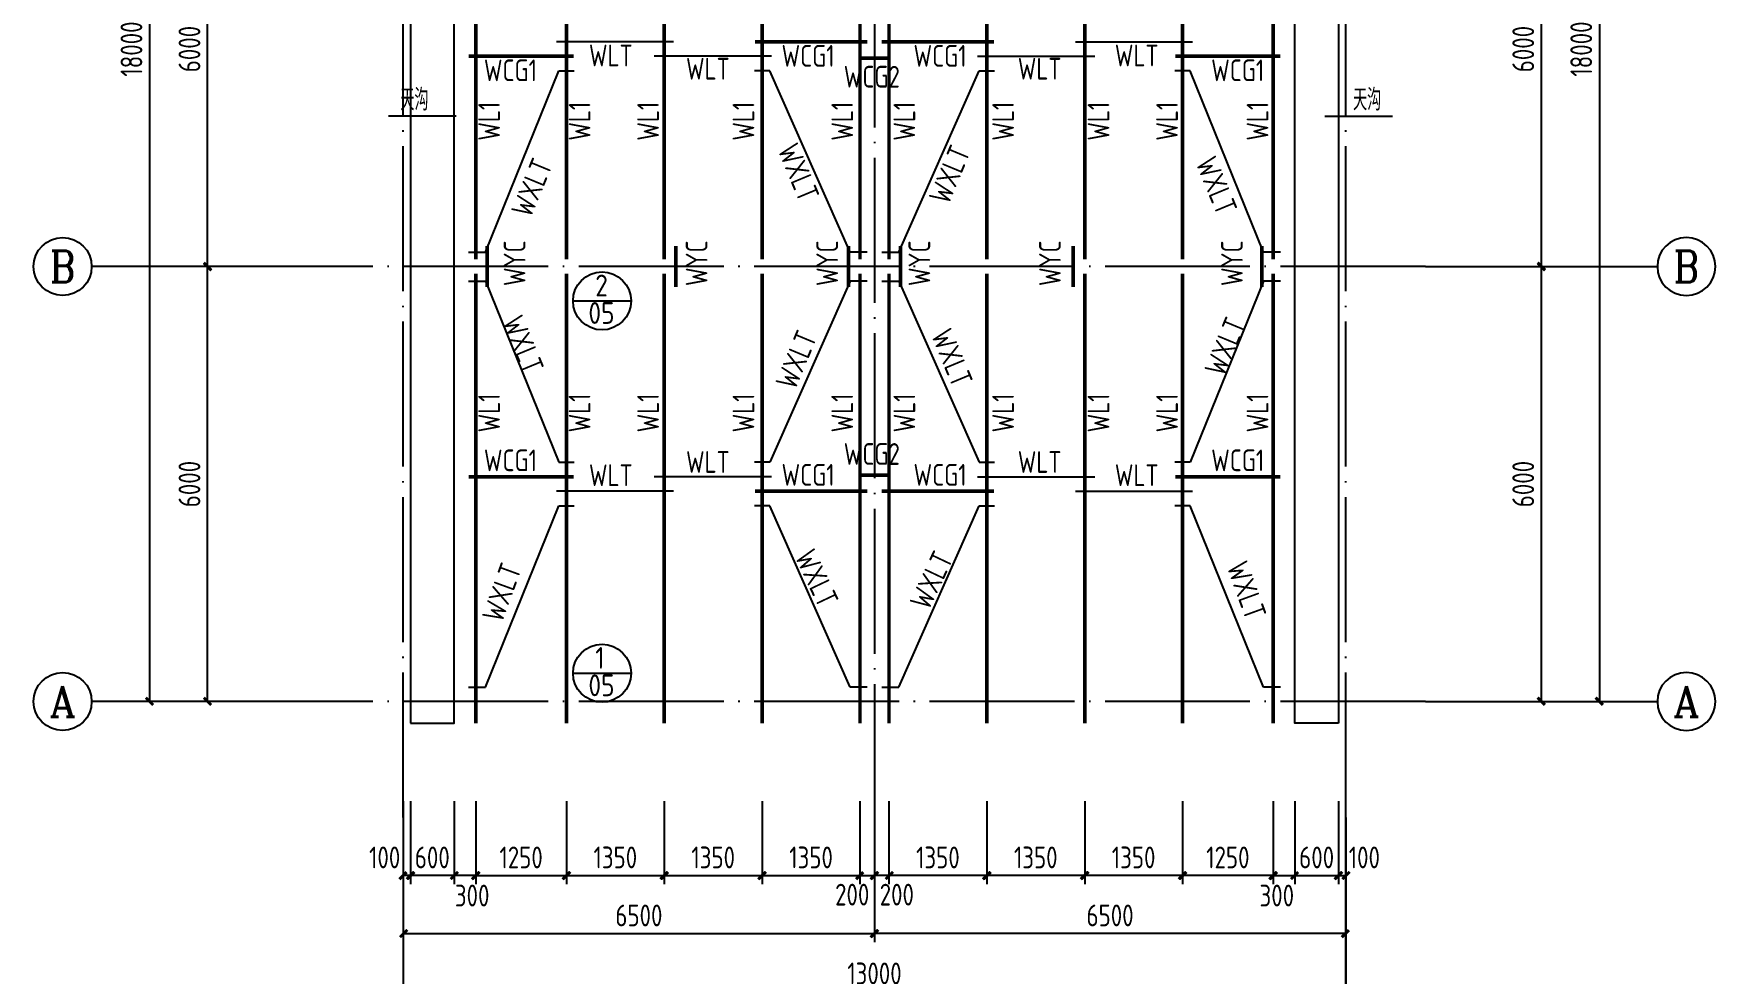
# Model space of a CAD drawing. Header units: millimetres. Extents: x 865974 to 875117, y 41124 to 44891.
# Drawn here: x 868183.7 to 868415.7, y 41414.8 to 41544.5 of the extents above; entities that cross this region are included whole.
import ezdxf
from ezdxf.enums import TextEntityAlignment as Align

# ---------------------------------------------------------------- set-up
doc = ezdxf.new("R2010")
doc.units = ezdxf.units.MM
doc.header["$LTSCALE"] = 1000
doc.header["$MEASUREMENT"] = 0
doc.linetypes.add('DOTE', pattern=[2.42, 2, -0.2, 0.02, -0.2])
for name, color, linetype in [('1307', 7, 'Continuous'), ('AXIS', 3, 'Continuous'), ('AXIS_TEXT', 7, 'Continuous'), ('DOTE', 1, 'DOTE'), ('标注', 7, 'Continuous'), ('檩条', 34, 'Continuous'), ('索引符号标注', 253, 'Continuous')]:
    doc.layers.add(name, color=color, linetype=linetype)
doc.styles.add('_TCH_AXIS', font='COMPLEX', dxfattribs={"bigfont": 'GBCBIG'})
doc.styles.add('COMPLEX', font='COMPLEX')
doc.styles.add('GBHZ', font='gbenor.shx', dxfattribs={"width": 0.9, "bigfont": 'gbcbig.shx'})
doc.dimstyles.new('Y100', dxfattribs={"dimscale": 0, "dimtxt": 3, "dimasz": 0.01, "dimexe": 1.2, "dimexo": 2, "dimgap": 1, "dimtad": 1, "dimdec": 0, "dimlfac": 100, "dimzin": 0, "dimdsep": 46, "dimtxsty": 'GBHZ', "dimblk": 'DX', "dimcen": 0.09, "dimdle": 1, "dimclrd": 7, "dimclre": 7, "dimclrt": 7, "dimadec": 0, "dimazin": 0, "dimtfac": 1, "dimtdec": 0, "dimtix": 1, "dimtmove": 2, "dimatfit": 3, "dimldrblk": 'DX', "dimfxl": 0, "dimtolj": 1, "dimtzin": 0, "dimarcsym": 0})

# ---------------------------------------------------------------- blocks, each defined once
blk = doc.blocks.new('_AXISO')
blk.add_circle((0, 0), 0.5)
at = {"layer": 'AXIS_TEXT', "style": 'COMPLEX', "width": 1.041667}
blk.add_attdef('A', text='', height=0.56, dxfattribs=at).set_placement((-0.25, -0.28), (0.25, -0.28), align=Align.FIT)
blk = doc.blocks.new('DX')
at = {"color": 0, "linetype": 'ByBlock', "const_width": 40}
blk.add_lwpolyline([(-54, -51), (46, 49)], dxfattribs=at)
blk = doc.blocks.new('*D61')
at = {"layer": 'Defpoints', "color": 0, "transparency": 16777216}
for p in [(868207.67, 41512.38), (868223.67, 41512.38), (868223.67, 41452.38)]:
    blk.add_point(p, dxfattribs=at)
at = {"layer": '标注', "color": 7, "lineweight": -2, "transparency": 16777216}
for p, q in [((868221.67, 41512.38), (868206.47, 41512.38)), ((868207.67, 41452.39), (868207.67, 41512.37)), ((868221.67, 41452.38), (868206.47, 41452.38))]:
    blk.add_line(p, q, dxfattribs=at)
at = {"layer": '标注', "color": 7, "lineweight": -2, "transparency": 16777216, "xscale": 0.01, "yscale": 0.01, "zscale": 0.01}
for p, rotation in [((868207.67, 41512.38), 90), ((868207.67, 41452.38), 270)]:
    blk.add_blockref('DX', p, dxfattribs=dict(at, rotation=rotation))
at = {"layer": '标注', "color": 7, "transparency": 16777216, "insert": (868205.17, 41482.38), "char_height": 3, "attachment_point": 5, "rotation": 90, "style": 'GBHZ'}
blk.add_mtext('\\A1;6000', dxfattribs=at)
blk = doc.blocks.new('*D62')
at = {"layer": 'Defpoints', "color": 0, "transparency": 16777216}
for p in [(868207.67, 41572.38), (868223.67, 41572.38), (868223.67, 41512.38)]:
    blk.add_point(p, dxfattribs=at)
at = {"layer": '标注', "color": 7, "lineweight": -2, "transparency": 16777216}
for p, q in [((868221.67, 41572.38), (868206.47, 41572.38)), ((868207.67, 41512.39), (868207.67, 41572.37)), ((868221.67, 41512.38), (868206.47, 41512.38))]:
    blk.add_line(p, q, dxfattribs=at)
at = {"layer": '标注', "color": 7, "lineweight": -2, "transparency": 16777216, "xscale": 0.01, "yscale": 0.01, "zscale": 0.01}
for p, rotation in [((868207.67, 41572.38), 90), ((868207.67, 41512.38), 270)]:
    blk.add_blockref('DX', p, dxfattribs=dict(at, rotation=rotation))
at = {"layer": '标注', "color": 7, "transparency": 16777216, "insert": (868205.17, 41542.38), "char_height": 3, "attachment_point": 5, "rotation": 90, "style": 'GBHZ'}
blk.add_mtext('\\A1;6000', dxfattribs=at)
blk = doc.blocks.new('*D64')
at = {"layer": 'Defpoints', "color": 0, "transparency": 16777216}
for p in [(868223.67, 41632.38), (868199.67, 41452.38), (868223.67, 41452.38)]:
    blk.add_point(p, dxfattribs=at)
at = {"layer": '标注', "color": 7, "lineweight": -2, "transparency": 16777216}
for p, q in [((868221.67, 41632.38), (868198.47, 41632.38)), ((868199.67, 41632.37), (868199.67, 41452.39)), ((868221.67, 41452.38), (868198.47, 41452.38))]:
    blk.add_line(p, q, dxfattribs=at)
at = {"layer": '标注', "color": 7, "lineweight": -2, "transparency": 16777216, "xscale": 0.01, "yscale": 0.01, "zscale": 0.01}
for p, rotation in [((868199.67, 41632.38), 90), ((868199.67, 41452.38), 270)]:
    blk.add_blockref('DX', p, dxfattribs=dict(at, rotation=rotation))
at = {"layer": '标注', "color": 7, "transparency": 16777216, "insert": (868197.17, 41542.38), "char_height": 3, "attachment_point": 5, "rotation": 90, "style": 'GBHZ'}
blk.add_mtext('\\A1;18000', dxfattribs=at)
blk = doc.blocks.new('*D65')
at = {"layer": 'Defpoints', "color": 0, "transparency": 16777216}
for p in [(868234.67, 41436.38), (868364.67, 41436.38), (868364.67, 41412.38)]:
    blk.add_point(p, dxfattribs=at)
at = {"layer": '标注', "color": 7, "lineweight": -2, "transparency": 16777216}
for p, q in [((868234.67, 41434.38), (868234.67, 41411.18)), ((868364.67, 41434.38), (868364.67, 41411.18)), ((868234.68, 41412.38), (868364.66, 41412.38))]:
    blk.add_line(p, q, dxfattribs=at)
at = {"layer": '标注', "color": 7, "lineweight": -2, "transparency": 16777216, "xscale": 0.01, "yscale": 0.01, "zscale": 0.01, "rotation": 180}
blk.add_blockref('DX', (868234.67, 41412.38), dxfattribs=at)
at = {"layer": '标注', "color": 7, "lineweight": -2, "transparency": 16777216, "xscale": 0.01, "yscale": 0.01, "zscale": 0.01}
blk.add_blockref('DX', (868364.67, 41412.38), dxfattribs=at)
at = {"layer": '标注', "color": 7, "transparency": 16777216, "insert": (868299.67, 41414.88), "char_height": 3, "attachment_point": 5, "style": 'GBHZ'}
blk.add_mtext('\\A1;13000', dxfattribs=at)
blk = doc.blocks.new('*D56')
at = {"layer": 'Defpoints', "color": 0, "transparency": 16777216}
for p in [(868375.67, 41512.38), (868391.67, 41512.38), (868375.67, 41452.38)]:
    blk.add_point(p, dxfattribs=at)
at = {"layer": '标注', "color": 7, "lineweight": -2, "transparency": 16777216}
for p, q in [((868377.67, 41512.38), (868392.87, 41512.38)), ((868391.67, 41452.39), (868391.67, 41512.37)), ((868377.67, 41452.38), (868392.87, 41452.38))]:
    blk.add_line(p, q, dxfattribs=at)
at = {"layer": '标注', "color": 7, "lineweight": -2, "transparency": 16777216, "xscale": 0.01, "yscale": 0.01, "zscale": 0.01}
for p, rotation in [((868391.67, 41512.38), 90), ((868391.67, 41452.38), 270)]:
    blk.add_blockref('DX', p, dxfattribs=dict(at, rotation=rotation))
at = {"layer": '标注', "color": 7, "transparency": 16777216, "insert": (868389.17, 41482.38), "char_height": 3, "attachment_point": 5, "rotation": 90, "style": 'GBHZ'}
blk.add_mtext('\\A1;6000', dxfattribs=at)
blk = doc.blocks.new('*D57')
at = {"layer": 'Defpoints', "color": 0, "transparency": 16777216}
for p in [(868375.67, 41572.38), (868391.67, 41572.38), (868375.67, 41512.38)]:
    blk.add_point(p, dxfattribs=at)
at = {"layer": '标注', "color": 7, "lineweight": -2, "transparency": 16777216}
for p, q in [((868377.67, 41572.38), (868392.87, 41572.38)), ((868391.67, 41512.39), (868391.67, 41572.37)), ((868377.67, 41512.38), (868392.87, 41512.38))]:
    blk.add_line(p, q, dxfattribs=at)
at = {"layer": '标注', "color": 7, "lineweight": -2, "transparency": 16777216, "xscale": 0.01, "yscale": 0.01, "zscale": 0.01}
for p, rotation in [((868391.67, 41572.38), 90), ((868391.67, 41512.38), 270)]:
    blk.add_blockref('DX', p, dxfattribs=dict(at, rotation=rotation))
at = {"layer": '标注', "color": 7, "transparency": 16777216, "insert": (868389.17, 41542.38), "char_height": 3, "attachment_point": 5, "rotation": 90, "style": 'GBHZ'}
blk.add_mtext('\\A1;6000', dxfattribs=at)
blk = doc.blocks.new('*D59')
at = {"layer": 'Defpoints', "color": 0, "transparency": 16777216}
for p in [(868375.67, 41632.38), (868375.67, 41452.38), (868399.67, 41452.38)]:
    blk.add_point(p, dxfattribs=at)
at = {"layer": '标注', "color": 7, "lineweight": -2, "transparency": 16777216}
for p, q in [((868377.67, 41632.38), (868400.87, 41632.38)), ((868399.67, 41632.37), (868399.67, 41452.39)), ((868377.67, 41452.38), (868400.87, 41452.38))]:
    blk.add_line(p, q, dxfattribs=at)
at = {"layer": '标注', "color": 7, "lineweight": -2, "transparency": 16777216, "xscale": 0.01, "yscale": 0.01, "zscale": 0.01}
for p, rotation in [((868399.67, 41632.38), 90), ((868399.67, 41452.38), 270)]:
    blk.add_blockref('DX', p, dxfattribs=dict(at, rotation=rotation))
at = {"layer": '标注', "color": 7, "transparency": 16777216, "insert": (868397.17, 41542.38), "char_height": 3, "attachment_point": 5, "rotation": 90, "style": 'GBHZ'}
blk.add_mtext('\\A1;18000', dxfattribs=at)
blk = doc.blocks.new('*D210')
at = {"layer": 'Defpoints', "color": 0, "transparency": 16777216}
for p in [(868234.67, 41436.38), (868299.67, 41436.38), (868299.67, 41420.38)]:
    blk.add_point(p, dxfattribs=at)
at = {"layer": '标注', "color": 7, "lineweight": -2, "transparency": 16777216}
for p, q in [((868234.67, 41434.38), (868234.67, 41419.18)), ((868299.67, 41434.38), (868299.67, 41419.18)), ((868234.68, 41420.38), (868299.66, 41420.38))]:
    blk.add_line(p, q, dxfattribs=at)
at = {"layer": '标注', "color": 7, "lineweight": -2, "transparency": 16777216, "xscale": 0.01, "yscale": 0.01, "zscale": 0.01, "rotation": 180}
blk.add_blockref('DX', (868234.67, 41420.38), dxfattribs=at)
at = {"layer": '标注', "color": 7, "lineweight": -2, "transparency": 16777216, "xscale": 0.01, "yscale": 0.01, "zscale": 0.01}
blk.add_blockref('DX', (868299.67, 41420.38), dxfattribs=at)
at = {"layer": '标注', "color": 7, "transparency": 16777216, "insert": (868267.17, 41422.88), "char_height": 3, "attachment_point": 5, "style": 'GBHZ'}
blk.add_mtext('\\A1;6500', dxfattribs=at)
blk = doc.blocks.new('*D211')
at = {"layer": 'Defpoints', "color": 0, "transparency": 16777216}
for p in [(868299.67, 41436.38), (868364.67, 41436.38), (868299.67, 41420.38)]:
    blk.add_point(p, dxfattribs=at)
at = {"layer": '标注', "color": 7, "lineweight": -2, "transparency": 16777216}
for p, q in [((868299.67, 41434.38), (868299.67, 41419.18)), ((868364.67, 41434.38), (868364.67, 41419.18)), ((868364.66, 41420.38), (868299.68, 41420.38))]:
    blk.add_line(p, q, dxfattribs=at)
at = {"layer": '标注', "color": 7, "lineweight": -2, "transparency": 16777216, "xscale": 0.01, "yscale": 0.01, "zscale": 0.01, "rotation": 180}
blk.add_blockref('DX', (868299.67, 41420.38), dxfattribs=at)
at = {"layer": '标注', "color": 7, "lineweight": -2, "transparency": 16777216, "xscale": 0.01, "yscale": 0.01, "zscale": 0.01}
blk.add_blockref('DX', (868364.67, 41420.38), dxfattribs=at)
at = {"layer": '标注', "color": 7, "transparency": 16777216, "insert": (868332.17, 41422.88), "char_height": 3, "attachment_point": 5, "style": 'GBHZ'}
blk.add_mtext('\\A1;6500', dxfattribs=at)
blk = doc.blocks.new('*D212')
at = {"layer": 'Defpoints', "color": 0, "transparency": 16777216}
for p in [(868244.67, 41440.64), (868257.17, 41440.64), (868257.17, 41428.38)]:
    blk.add_point(p, dxfattribs=at)
at = {"layer": '标注', "color": 7, "lineweight": -2, "transparency": 16777216}
for p, q in [((868244.67, 41438.64), (868244.67, 41427.18)), ((868257.17, 41438.64), (868257.17, 41427.18)), ((868244.68, 41428.38), (868257.16, 41428.38))]:
    blk.add_line(p, q, dxfattribs=at)
at = {"layer": '标注', "color": 7, "lineweight": -2, "transparency": 16777216, "xscale": 0.01, "yscale": 0.01, "zscale": 0.01, "rotation": 180}
blk.add_blockref('DX', (868244.67, 41428.38), dxfattribs=at)
at = {"layer": '标注', "color": 7, "lineweight": -2, "transparency": 16777216, "xscale": 0.01, "yscale": 0.01, "zscale": 0.01}
blk.add_blockref('DX', (868257.17, 41428.38), dxfattribs=at)
at = {"layer": '标注', "color": 7, "transparency": 16777216, "insert": (868250.92, 41430.88), "char_height": 3, "attachment_point": 5, "style": 'GBHZ'}
blk.add_mtext('\\A1;1250', dxfattribs=at)
blk = doc.blocks.new('*D213')
at = {"layer": 'Defpoints', "color": 0, "transparency": 16777216}
for p in [(868257.17, 41440.64), (868270.67, 41440.64), (868270.67, 41428.38)]:
    blk.add_point(p, dxfattribs=at)
at = {"layer": '标注', "color": 7, "lineweight": -2, "transparency": 16777216}
for p, q in [((868257.17, 41438.64), (868257.17, 41427.18)), ((868270.67, 41438.64), (868270.67, 41427.18)), ((868257.18, 41428.38), (868270.66, 41428.38))]:
    blk.add_line(p, q, dxfattribs=at)
at = {"layer": '标注', "color": 7, "lineweight": -2, "transparency": 16777216, "xscale": 0.01, "yscale": 0.01, "zscale": 0.01, "rotation": 180}
blk.add_blockref('DX', (868257.17, 41428.38), dxfattribs=at)
at = {"layer": '标注', "color": 7, "lineweight": -2, "transparency": 16777216, "xscale": 0.01, "yscale": 0.01, "zscale": 0.01}
blk.add_blockref('DX', (868270.67, 41428.38), dxfattribs=at)
at = {"layer": '标注', "color": 7, "transparency": 16777216, "insert": (868263.92, 41430.88), "char_height": 3, "attachment_point": 5, "style": 'GBHZ'}
blk.add_mtext('\\A1;1350', dxfattribs=at)
blk = doc.blocks.new('*D214')
at = {"layer": 'Defpoints', "color": 0, "transparency": 16777216}
for p in [(868270.67, 41440.64), (868284.17, 41440.64), (868284.17, 41428.38)]:
    blk.add_point(p, dxfattribs=at)
at = {"layer": '标注', "color": 7, "lineweight": -2, "transparency": 16777216}
for p, q in [((868270.67, 41438.64), (868270.67, 41427.18)), ((868284.17, 41438.64), (868284.17, 41427.18)), ((868270.68, 41428.38), (868284.16, 41428.38))]:
    blk.add_line(p, q, dxfattribs=at)
at = {"layer": '标注', "color": 7, "lineweight": -2, "transparency": 16777216, "xscale": 0.01, "yscale": 0.01, "zscale": 0.01, "rotation": 180}
blk.add_blockref('DX', (868270.67, 41428.38), dxfattribs=at)
at = {"layer": '标注', "color": 7, "lineweight": -2, "transparency": 16777216, "xscale": 0.01, "yscale": 0.01, "zscale": 0.01}
blk.add_blockref('DX', (868284.17, 41428.38), dxfattribs=at)
at = {"layer": '标注', "color": 7, "transparency": 16777216, "insert": (868277.42, 41430.88), "char_height": 3, "attachment_point": 5, "style": 'GBHZ'}
blk.add_mtext('\\A1;1350', dxfattribs=at)
blk = doc.blocks.new('*D215')
at = {"layer": 'Defpoints', "color": 0, "transparency": 16777216}
for p in [(868284.17, 41440.64), (868297.67, 41440.64), (868297.67, 41428.38)]:
    blk.add_point(p, dxfattribs=at)
at = {"layer": '标注', "color": 7, "lineweight": -2, "transparency": 16777216}
for p, q in [((868284.17, 41438.64), (868284.17, 41427.18)), ((868297.67, 41438.64), (868297.67, 41427.18)), ((868284.18, 41428.38), (868297.66, 41428.38))]:
    blk.add_line(p, q, dxfattribs=at)
at = {"layer": '标注', "color": 7, "lineweight": -2, "transparency": 16777216, "xscale": 0.01, "yscale": 0.01, "zscale": 0.01, "rotation": 180}
blk.add_blockref('DX', (868284.17, 41428.38), dxfattribs=at)
at = {"layer": '标注', "color": 7, "lineweight": -2, "transparency": 16777216, "xscale": 0.01, "yscale": 0.01, "zscale": 0.01}
blk.add_blockref('DX', (868297.67, 41428.38), dxfattribs=at)
at = {"layer": '标注', "color": 7, "transparency": 16777216, "insert": (868290.92, 41430.88), "char_height": 3, "attachment_point": 5, "style": 'GBHZ'}
blk.add_mtext('\\A1;1350', dxfattribs=at)
blk = doc.blocks.new('*D216')
at = {"layer": 'Defpoints', "color": 0, "transparency": 16777216}
for p in [(868297.67, 41440.64), (868299.67, 41440.64), (868299.67, 41428.38)]:
    blk.add_point(p, dxfattribs=at)
at = {"layer": '标注', "color": 7, "lineweight": -2, "transparency": 16777216}
for p, q in [((868297.67, 41438.64), (868297.67, 41427.18)), ((868299.67, 41438.64), (868299.67, 41427.18)), ((868297.66, 41428.38), (868297.65, 41428.38)), ((868297.67, 41428.38), (868299.67, 41428.38)), ((868299.68, 41428.38), (868299.69, 41428.38))]:
    blk.add_line(p, q, dxfattribs=at)
at = {"layer": '标注', "color": 7, "lineweight": -2, "transparency": 16777216, "xscale": 0.01, "yscale": 0.01, "zscale": 0.01}
blk.add_blockref('DX', (868297.67, 41428.38), dxfattribs=at)
at = {"layer": '标注', "color": 7, "lineweight": -2, "transparency": 16777216, "xscale": 0.01, "yscale": 0.01, "zscale": 0.01, "rotation": 180}
blk.add_blockref('DX', (868299.67, 41428.38), dxfattribs=at)
at = {"layer": '标注', "color": 7, "transparency": 16777216, "insert": (868296.6, 41425.75), "char_height": 3, "attachment_point": 5, "style": 'GBHZ'}
blk.add_mtext('\\A1;200', dxfattribs=at)
blk = doc.blocks.new('*D217')
at = {"layer": 'Defpoints', "color": 0, "transparency": 16777216}
for p in [(868241.67, 41440.64), (868244.67, 41440.64), (868241.67, 41428.38)]:
    blk.add_point(p, dxfattribs=at)
at = {"layer": '标注', "color": 7, "lineweight": -2, "transparency": 16777216}
for p, q in [((868241.67, 41438.64), (868241.67, 41427.18)), ((868244.67, 41438.64), (868244.67, 41427.18)), ((868244.66, 41428.38), (868241.68, 41428.38))]:
    blk.add_line(p, q, dxfattribs=at)
at = {"layer": '标注', "color": 7, "lineweight": -2, "transparency": 16777216, "xscale": 0.01, "yscale": 0.01, "zscale": 0.01, "rotation": 180}
blk.add_blockref('DX', (868241.67, 41428.38), dxfattribs=at)
at = {"layer": '标注', "color": 7, "lineweight": -2, "transparency": 16777216, "xscale": 0.01, "yscale": 0.01, "zscale": 0.01}
blk.add_blockref('DX', (868244.67, 41428.38), dxfattribs=at)
at = {"layer": '标注', "color": 7, "transparency": 16777216, "insert": (868244.17, 41425.62), "char_height": 3, "attachment_point": 5, "style": 'GBHZ'}
blk.add_mtext('\\A1;300', dxfattribs=at)
blk = doc.blocks.new('*D218')
at = {"layer": 'Defpoints', "color": 0, "transparency": 16777216}
for p in [(868235.67, 41440.64), (868241.67, 41440.64), (868235.67, 41428.38)]:
    blk.add_point(p, dxfattribs=at)
at = {"layer": '标注', "color": 7, "lineweight": -2, "transparency": 16777216}
for p, q in [((868235.67, 41438.64), (868235.67, 41427.18)), ((868241.67, 41438.64), (868241.67, 41427.18)), ((868235.66, 41428.38), (868235.65, 41428.38)), ((868241.67, 41428.38), (868235.67, 41428.38)), ((868241.68, 41428.38), (868241.69, 41428.38))]:
    blk.add_line(p, q, dxfattribs=at)
at = {"layer": '标注', "color": 7, "lineweight": -2, "transparency": 16777216, "xscale": 0.01, "yscale": 0.01, "zscale": 0.01}
blk.add_blockref('DX', (868235.67, 41428.38), dxfattribs=at)
at = {"layer": '标注', "color": 7, "lineweight": -2, "transparency": 16777216, "xscale": 0.01, "yscale": 0.01, "zscale": 0.01, "rotation": 180}
blk.add_blockref('DX', (868241.67, 41428.38), dxfattribs=at)
at = {"layer": '标注', "color": 7, "transparency": 16777216, "insert": (868238.67, 41430.88), "char_height": 3, "attachment_point": 5, "style": 'GBHZ'}
blk.add_mtext('\\A1;600', dxfattribs=at)
blk = doc.blocks.new('*D378')
at = {"layer": 'Defpoints', "color": 0, "transparency": 16777216}
for p in [(868234.67, 41440.64), (868235.67, 41440.64), (868234.67, 41428.38)]:
    blk.add_point(p, dxfattribs=at)
at = {"layer": '标注', "color": 7, "lineweight": -2, "transparency": 16777216}
for p, q in [((868234.67, 41438.64), (868234.67, 41427.18)), ((868235.67, 41438.64), (868235.67, 41427.18)), ((868234.66, 41428.38), (868234.65, 41428.38)), ((868235.67, 41428.38), (868234.67, 41428.38)), ((868235.68, 41428.38), (868235.69, 41428.38))]:
    blk.add_line(p, q, dxfattribs=at)
at = {"layer": '标注', "color": 7, "lineweight": -2, "transparency": 16777216, "xscale": 0.01, "yscale": 0.01, "zscale": 0.01}
blk.add_blockref('DX', (868234.67, 41428.38), dxfattribs=at)
at = {"layer": '标注', "color": 7, "lineweight": -2, "transparency": 16777216, "xscale": 0.01, "yscale": 0.01, "zscale": 0.01, "rotation": 180}
blk.add_blockref('DX', (868235.67, 41428.38), dxfattribs=at)
at = {"layer": '标注', "color": 7, "transparency": 16777216, "insert": (868232.1, 41430.88), "char_height": 3, "attachment_point": 5, "style": 'GBHZ'}
blk.add_mtext('\\A1;100', dxfattribs=at)
blk = doc.blocks.new('*D383')
at = {"layer": 'Defpoints', "color": 0, "transparency": 16777216}
for p in [(868342.17, 41440.64), (868354.67, 41440.64), (868342.17, 41428.38)]:
    blk.add_point(p, dxfattribs=at)
at = {"layer": '标注', "color": 7, "lineweight": -2, "transparency": 16777216}
for p, q in [((868342.17, 41438.64), (868342.17, 41427.18)), ((868354.67, 41438.64), (868354.67, 41427.18)), ((868354.66, 41428.38), (868342.18, 41428.38))]:
    blk.add_line(p, q, dxfattribs=at)
at = {"layer": '标注', "color": 7, "lineweight": -2, "transparency": 16777216, "xscale": 0.01, "yscale": 0.01, "zscale": 0.01, "rotation": 180}
blk.add_blockref('DX', (868342.17, 41428.38), dxfattribs=at)
at = {"layer": '标注', "color": 7, "lineweight": -2, "transparency": 16777216, "xscale": 0.01, "yscale": 0.01, "zscale": 0.01}
blk.add_blockref('DX', (868354.67, 41428.38), dxfattribs=at)
at = {"layer": '标注', "color": 7, "transparency": 16777216, "insert": (868348.42, 41430.88), "char_height": 3, "attachment_point": 5, "style": 'GBHZ'}
blk.add_mtext('\\A1;1250', dxfattribs=at)
blk = doc.blocks.new('*D384')
at = {"layer": 'Defpoints', "color": 0, "transparency": 16777216}
for p in [(868328.67, 41440.64), (868342.17, 41440.64), (868328.67, 41428.38)]:
    blk.add_point(p, dxfattribs=at)
at = {"layer": '标注', "color": 7, "lineweight": -2, "transparency": 16777216}
for p, q in [((868328.67, 41438.64), (868328.67, 41427.18)), ((868342.17, 41438.64), (868342.17, 41427.18)), ((868342.16, 41428.38), (868328.68, 41428.38))]:
    blk.add_line(p, q, dxfattribs=at)
at = {"layer": '标注', "color": 7, "lineweight": -2, "transparency": 16777216, "xscale": 0.01, "yscale": 0.01, "zscale": 0.01, "rotation": 180}
blk.add_blockref('DX', (868328.67, 41428.38), dxfattribs=at)
at = {"layer": '标注', "color": 7, "lineweight": -2, "transparency": 16777216, "xscale": 0.01, "yscale": 0.01, "zscale": 0.01}
blk.add_blockref('DX', (868342.17, 41428.38), dxfattribs=at)
at = {"layer": '标注', "color": 7, "transparency": 16777216, "insert": (868335.42, 41430.88), "char_height": 3, "attachment_point": 5, "style": 'GBHZ'}
blk.add_mtext('\\A1;1350', dxfattribs=at)
blk = doc.blocks.new('*D385')
at = {"layer": 'Defpoints', "color": 0, "transparency": 16777216}
for p in [(868315.17, 41440.64), (868328.67, 41440.64), (868315.17, 41428.38)]:
    blk.add_point(p, dxfattribs=at)
at = {"layer": '标注', "color": 7, "lineweight": -2, "transparency": 16777216}
for p, q in [((868315.17, 41438.64), (868315.17, 41427.18)), ((868328.67, 41438.64), (868328.67, 41427.18)), ((868328.66, 41428.38), (868315.18, 41428.38))]:
    blk.add_line(p, q, dxfattribs=at)
at = {"layer": '标注', "color": 7, "lineweight": -2, "transparency": 16777216, "xscale": 0.01, "yscale": 0.01, "zscale": 0.01, "rotation": 180}
blk.add_blockref('DX', (868315.17, 41428.38), dxfattribs=at)
at = {"layer": '标注', "color": 7, "lineweight": -2, "transparency": 16777216, "xscale": 0.01, "yscale": 0.01, "zscale": 0.01}
blk.add_blockref('DX', (868328.67, 41428.38), dxfattribs=at)
at = {"layer": '标注', "color": 7, "transparency": 16777216, "insert": (868321.92, 41430.88), "char_height": 3, "attachment_point": 5, "style": 'GBHZ'}
blk.add_mtext('\\A1;1350', dxfattribs=at)
blk = doc.blocks.new('*D386')
at = {"layer": 'Defpoints', "color": 0, "transparency": 16777216}
for p in [(868301.67, 41440.64), (868315.17, 41440.64), (868301.67, 41428.38)]:
    blk.add_point(p, dxfattribs=at)
at = {"layer": '标注', "color": 7, "lineweight": -2, "transparency": 16777216}
for p, q in [((868301.67, 41438.64), (868301.67, 41427.18)), ((868315.17, 41438.64), (868315.17, 41427.18)), ((868315.16, 41428.38), (868301.68, 41428.38))]:
    blk.add_line(p, q, dxfattribs=at)
at = {"layer": '标注', "color": 7, "lineweight": -2, "transparency": 16777216, "xscale": 0.01, "yscale": 0.01, "zscale": 0.01, "rotation": 180}
blk.add_blockref('DX', (868301.67, 41428.38), dxfattribs=at)
at = {"layer": '标注', "color": 7, "lineweight": -2, "transparency": 16777216, "xscale": 0.01, "yscale": 0.01, "zscale": 0.01}
blk.add_blockref('DX', (868315.17, 41428.38), dxfattribs=at)
at = {"layer": '标注', "color": 7, "transparency": 16777216, "insert": (868308.42, 41430.88), "char_height": 3, "attachment_point": 5, "style": 'GBHZ'}
blk.add_mtext('\\A1;1350', dxfattribs=at)
blk = doc.blocks.new('*D380')
at = {"layer": 'Defpoints', "color": 0, "transparency": 16777216}
for p in [(868299.67, 41440.64), (868301.67, 41440.64), (868299.67, 41428.38)]:
    blk.add_point(p, dxfattribs=at)
at = {"layer": '标注', "color": 7, "lineweight": -2, "transparency": 16777216}
for p, q in [((868299.67, 41438.64), (868299.67, 41427.18)), ((868301.67, 41438.64), (868301.67, 41427.18)), ((868299.66, 41428.38), (868299.65, 41428.38)), ((868301.67, 41428.38), (868299.67, 41428.38)), ((868301.68, 41428.38), (868301.69, 41428.38))]:
    blk.add_line(p, q, dxfattribs=at)
at = {"layer": '标注', "color": 7, "lineweight": -2, "transparency": 16777216, "xscale": 0.01, "yscale": 0.01, "zscale": 0.01}
blk.add_blockref('DX', (868299.67, 41428.38), dxfattribs=at)
at = {"layer": '标注', "color": 7, "lineweight": -2, "transparency": 16777216, "xscale": 0.01, "yscale": 0.01, "zscale": 0.01, "rotation": 180}
blk.add_blockref('DX', (868301.67, 41428.38), dxfattribs=at)
at = {"layer": '标注', "color": 7, "transparency": 16777216, "insert": (868302.75, 41425.75), "char_height": 3, "attachment_point": 5, "style": 'GBHZ'}
blk.add_mtext('\\A1;200', dxfattribs=at)
blk = doc.blocks.new('*D381')
at = {"layer": 'Defpoints', "color": 0, "transparency": 16777216}
for p in [(868354.67, 41440.64), (868357.67, 41440.64), (868357.67, 41428.38)]:
    blk.add_point(p, dxfattribs=at)
at = {"layer": '标注', "color": 7, "lineweight": -2, "transparency": 16777216}
for p, q in [((868354.67, 41438.64), (868354.67, 41427.18)), ((868357.67, 41438.64), (868357.67, 41427.18)), ((868354.68, 41428.38), (868357.66, 41428.38))]:
    blk.add_line(p, q, dxfattribs=at)
at = {"layer": '标注', "color": 7, "lineweight": -2, "transparency": 16777216, "xscale": 0.01, "yscale": 0.01, "zscale": 0.01, "rotation": 180}
blk.add_blockref('DX', (868354.67, 41428.38), dxfattribs=at)
at = {"layer": '标注', "color": 7, "lineweight": -2, "transparency": 16777216, "xscale": 0.01, "yscale": 0.01, "zscale": 0.01}
blk.add_blockref('DX', (868357.67, 41428.38), dxfattribs=at)
at = {"layer": '标注', "color": 7, "transparency": 16777216, "insert": (868355.17, 41425.62), "char_height": 3, "attachment_point": 5, "style": 'GBHZ'}
blk.add_mtext('\\A1;300', dxfattribs=at)
blk = doc.blocks.new('*D382')
at = {"layer": 'Defpoints', "color": 0, "transparency": 16777216}
for p in [(868357.67, 41440.64), (868363.67, 41440.64), (868363.67, 41428.38)]:
    blk.add_point(p, dxfattribs=at)
at = {"layer": '标注', "color": 7, "lineweight": -2, "transparency": 16777216}
for p, q in [((868357.67, 41438.64), (868357.67, 41427.18)), ((868363.67, 41438.64), (868363.67, 41427.18)), ((868357.66, 41428.38), (868357.65, 41428.38)), ((868357.67, 41428.38), (868363.67, 41428.38)), ((868363.68, 41428.38), (868363.69, 41428.38))]:
    blk.add_line(p, q, dxfattribs=at)
at = {"layer": '标注', "color": 7, "lineweight": -2, "transparency": 16777216, "xscale": 0.01, "yscale": 0.01, "zscale": 0.01}
blk.add_blockref('DX', (868357.67, 41428.38), dxfattribs=at)
at = {"layer": '标注', "color": 7, "lineweight": -2, "transparency": 16777216, "xscale": 0.01, "yscale": 0.01, "zscale": 0.01, "rotation": 180}
blk.add_blockref('DX', (868363.67, 41428.38), dxfattribs=at)
at = {"layer": '标注', "color": 7, "transparency": 16777216, "insert": (868360.67, 41430.88), "char_height": 3, "attachment_point": 5, "style": 'GBHZ'}
blk.add_mtext('\\A1;600', dxfattribs=at)
blk = doc.blocks.new('*D379')
at = {"layer": 'Defpoints', "color": 0, "transparency": 16777216}
for p in [(868363.67, 41440.64), (868364.67, 41440.64), (868364.67, 41428.38)]:
    blk.add_point(p, dxfattribs=at)
at = {"layer": '标注', "color": 7, "lineweight": -2, "transparency": 16777216}
for p, q in [((868363.67, 41438.64), (868363.67, 41427.18)), ((868364.67, 41438.64), (868364.67, 41427.18)), ((868363.66, 41428.38), (868363.65, 41428.38)), ((868363.67, 41428.38), (868364.67, 41428.38)), ((868364.68, 41428.38), (868364.69, 41428.38))]:
    blk.add_line(p, q, dxfattribs=at)
at = {"layer": '标注', "color": 7, "lineweight": -2, "transparency": 16777216, "xscale": 0.01, "yscale": 0.01, "zscale": 0.01}
blk.add_blockref('DX', (868363.67, 41428.38), dxfattribs=at)
at = {"layer": '标注', "color": 7, "lineweight": -2, "transparency": 16777216, "xscale": 0.01, "yscale": 0.01, "zscale": 0.01, "rotation": 180}
blk.add_blockref('DX', (868364.67, 41428.38), dxfattribs=at)
at = {"layer": '标注', "color": 7, "transparency": 16777216, "insert": (868367.25, 41430.88), "char_height": 3, "attachment_point": 5, "style": 'GBHZ'}
blk.add_mtext('\\A1;100', dxfattribs=at)

msp = doc.modelspace()

# ---------------------------------------------------------------- linework, layer by layer
at = {"layer": '1307', "color": 7, "const_width": 0.5}
for points in [[(868301.673, 41541.144), (868297.673, 41541.144)], [(868301.673, 41483.623), (868297.673, 41483.623)]]:
    msp.add_lwpolyline(points, dxfattribs=at)
at = {"layer": 'AXIS', "color": 0}
for p, q in [((868223.673, 41512.384), (868191.673, 41512.384)), ((868375.673, 41512.384), (868407.673, 41512.384)), ((868223.673, 41452.384), (868191.673, 41452.384)), ((868375.673, 41452.384), (868407.673, 41452.384)), ((868234.673, 41436.384), (868234.673, 41404.384)), ((868364.673, 41436.384), (868364.673, 41404.384))]:
    msp.add_line(p, q, dxfattribs=at)
at = {"layer": 'DOTE', "linetype": 'DOTE', "ltscale": 0.01}
for p, q in [((868234.673, 41436.384), (868234.673, 41648.384)), ((868299.673, 41648.384), (868299.673, 41436.384)), ((868364.673, 41436.384), (868364.673, 41648.384)), ((868375.673, 41512.384), (868223.673, 41512.384)), ((868375.673, 41452.384), (868223.673, 41452.384))]:
    msp.add_line(p, q, dxfattribs=at)
at = {"layer": '标注'}
for p, q in [((868241.955, 41533.139), (868232.632, 41533.139)), ((868361.81, 41533.139), (868371.133, 41533.139))]:
    msp.add_line(p, q, dxfattribs=at)
for points in [[(868235.673, 41449.384), (868241.673, 41449.384), (868241.673, 41635.384), (868235.673, 41635.384)], [(868363.673, 41449.384), (868357.673, 41449.384), (868357.673, 41635.384), (868363.673, 41635.384)]]:
    msp.add_lwpolyline(points, close=True, dxfattribs=at)
at = {"layer": '檩条', "color": 4, "linetype": 'ByBlock'}
for p, q in [((868271.941, 41543.384), (868255.782, 41543.384)), ((868327.404, 41543.384), (868343.563, 41543.384)), ((868285.441, 41541.384), (868269.282, 41541.384)), ((868313.904, 41541.384), (868330.063, 41541.384)), ((868246.022, 41514.384), (868256.103, 41539.384)), ((868256.103, 41539.384), (868258.242, 41539.384)), ((868285.242, 41539.384), (868283.103, 41539.384)), ((868296.323, 41514.384), (868285.242, 41539.384)), ((868303.022, 41514.384), (868314.103, 41539.384)), ((868314.103, 41539.384), (868316.242, 41539.384)), ((868343.242, 41539.384), (868341.103, 41539.384)), ((868353.323, 41514.384), (868343.242, 41539.384)), ((868243.671, 41514.384), (868246.022, 41514.384)), ((868243.671, 41514.384), (868246.022, 41514.384)), ((868298.674, 41514.384), (868296.323, 41514.384)), ((868298.674, 41514.384), (868296.323, 41514.384)), ((868300.671, 41514.384), (868303.022, 41514.384)), ((868300.671, 41514.384), (868303.022, 41514.384)), ((868355.674, 41514.384), (868353.323, 41514.384)), ((868355.674, 41514.384), (868353.323, 41514.384)), ((868243.671, 41510.384), (868246.022, 41510.384)), ((868243.671, 41510.384), (868246.022, 41510.384)), ((868246.022, 41510.384), (868256.103, 41485.384)), ((868296.323, 41510.384), (868285.242, 41485.384)), ((868298.674, 41510.384), (868296.323, 41510.384)), ((868298.674, 41510.384), (868296.323, 41510.384)), ((868300.671, 41510.384), (868303.022, 41510.384)), ((868300.671, 41510.384), (868303.022, 41510.384)), ((868303.022, 41510.384), (868314.103, 41485.384)), ((868353.323, 41510.384), (868343.242, 41485.384)), ((868355.674, 41510.384), (868353.323, 41510.384)), ((868355.674, 41510.384), (868353.323, 41510.384)), ((868256.103, 41485.384), (868258.242, 41485.384)), ((868285.242, 41485.384), (868283.103, 41485.384)), ((868314.103, 41485.384), (868316.242, 41485.384)), ((868343.242, 41485.384), (868341.103, 41485.384)), ((868285.441, 41483.384), (868269.282, 41483.384)), ((868313.904, 41483.384), (868330.063, 41483.384)), ((868246.022, 41454.384), (868256.103, 41479.384)), ((868271.941, 41481.384), (868255.782, 41481.384)), ((868256.103, 41479.384), (868258.242, 41479.384)), ((868285.242, 41479.384), (868283.103, 41479.384)), ((868296.323, 41454.384), (868285.242, 41479.384)), ((868303.022, 41454.384), (868314.103, 41479.384)), ((868314.103, 41479.384), (868316.242, 41479.384)), ((868327.404, 41481.384), (868343.563, 41481.384)), ((868343.242, 41479.384), (868341.103, 41479.384)), ((868353.323, 41454.384), (868343.242, 41479.384)), ((868243.671, 41454.384), (868246.022, 41454.384)), ((868298.674, 41454.384), (868296.323, 41454.384)), ((868300.671, 41454.384), (868303.022, 41454.384)), ((868355.674, 41454.384), (868353.323, 41454.384))]:
    msp.add_line(p, q, dxfattribs=at)
at = {"layer": '檩条', "color": 4, "const_width": 0.5}
for points in [[(868244.673, 41571.384), (868244.673, 41513.384)], [(868257.173, 41571.384), (868257.173, 41513.384)], [(868270.673, 41571.384), (868270.673, 41513.384)], [(868284.173, 41571.384), (868284.173, 41513.384)], [(868297.673, 41571.384), (868297.673, 41513.384)], [(868301.673, 41571.384), (868301.673, 41513.384)], [(868315.173, 41571.384), (868315.173, 41513.384)], [(868328.673, 41571.384), (868328.673, 41513.384)], [(868342.173, 41571.384), (868342.173, 41513.384)], [(868354.673, 41571.384), (868354.673, 41513.384)], [(868298.673, 41543.384), (868283.173, 41543.384)], [(868300.673, 41543.384), (868316.173, 41543.384)], [(868243.673, 41541.384), (868258.173, 41541.384)], [(868355.673, 41541.384), (868341.173, 41541.384)], [(868244.673, 41449.384), (868244.673, 41511.384)], [(868257.173, 41449.384), (868257.173, 41511.384)], [(868270.673, 41449.384), (868270.673, 41511.384)], [(868284.173, 41449.384), (868284.173, 41511.384)], [(868297.673, 41449.384), (868297.673, 41511.384)], [(868301.673, 41449.384), (868301.673, 41511.384)], [(868315.173, 41449.384), (868315.173, 41511.384)], [(868328.673, 41449.384), (868328.673, 41511.384)], [(868342.173, 41449.384), (868342.173, 41511.384)], [(868354.673, 41449.384), (868354.673, 41511.384)], [(868243.673, 41483.384), (868258.173, 41483.384)], [(868298.673, 41481.384), (868283.173, 41481.384)], [(868300.673, 41481.384), (868316.173, 41481.384)], [(868355.673, 41483.384), (868341.173, 41483.384)]]:
    msp.add_lwpolyline(points, dxfattribs=at)
at = {"layer": '檩条', "color": 6, "const_width": 0.5}
for points in [[(868246.251, 41509.55), (868246.251, 41515.217)], [(868272.251, 41509.55), (868272.251, 41515.217)], [(868296.094, 41509.55), (868296.094, 41515.217)], [(868303.251, 41509.55), (868303.251, 41515.217)], [(868327.094, 41509.55), (868327.094, 41515.217)], [(868353.094, 41509.55), (868353.094, 41515.217)]]:
    msp.add_lwpolyline(points, dxfattribs=at)
at = {"layer": '索引符号标注'}
for p, q in [((868258.082, 41507.64), (868266.082, 41507.64)), ((868258.082, 41456.283), (868266.082, 41456.283))]:
    msp.add_line(p, q, dxfattribs=at)
for centre in [(868262.082, 41507.64), (868262.082, 41456.283)]:
    msp.add_circle(centre, 4, dxfattribs=at)

# ---------------------------------------------------------------- block references
at = {"layer": 'AXIS', "color": 0}
ref = msp.add_blockref('_AXISO', (868187.673, 41512.384), dxfattribs=dict(at, xscale=8, yscale=8, zscale=8))
ref.add_attrib('A', 'B', dxfattribs={"layer": 'AXIS_TEXT', "color": 0, "height": 4.353, "style": '_TCH_AXIS'}).set_placement((868185.911, 41510.207), (868189.434, 41510.207), align=Align.FIT)
ref = msp.add_blockref('_AXISO', (868411.673, 41512.384), dxfattribs=dict(at, xscale=-8, yscale=8, zscale=8))
ref.add_attrib('A', 'B', dxfattribs={"layer": 'AXIS_TEXT', "color": 0, "height": 4.353, "style": '_TCH_AXIS'}).set_placement((868409.911, 41510.207), (868413.434, 41510.207), align=Align.FIT)
ref = msp.add_blockref('_AXISO', (868187.673, 41452.384), dxfattribs=dict(at, xscale=8, yscale=8, zscale=8))
ref.add_attrib('A', 'A', dxfattribs={"layer": 'AXIS_TEXT', "color": 0, "height": 4.252, "style": '_TCH_AXIS'}).set_placement((868185.85, 41450.258), (868189.495, 41450.258), align=Align.FIT)
ref = msp.add_blockref('_AXISO', (868411.673, 41452.384), dxfattribs=dict(at, xscale=-8, yscale=8, zscale=8))
ref.add_attrib('A', 'A', dxfattribs={"layer": 'AXIS_TEXT', "color": 0, "height": 4.252, "style": '_TCH_AXIS'}).set_placement((868409.85, 41450.258), (868413.495, 41450.258), align=Align.FIT)

# ---------------------------------------------------------------- texts
at = {"layer": '1307', "style": 'GBHZ', "width": 0.9}
for s, p in [('WLT', (868260.278, 41539.998)), ('WCG1', (868286.85, 41539.949)), ('WCG1', (868305.055, 41539.949)), ('WLT', (868332.827, 41539.998)), ('WCG1', (868245.788, 41537.949)), ('WLT', (868273.667, 41538.173)), ('WCG2', (868295.431, 41537.068)), ('WLT', (868319.438, 41538.173)), ('WCG1', (868346.117, 41537.949)), ('天沟', (868234.262, 41533.905)), ('天沟', (868365.692, 41533.905)), ('WCG1', (868245.788, 41484.152)), ('WLT', (868273.667, 41483.927)), ('WCG2', (868295.431, 41485.033)), ('WLT', (868319.438, 41483.927)), ('WCG1', (868346.117, 41484.152)), ('WLT', (868260.278, 41482.102)), ('WCG1', (868286.85, 41482.152)), ('WCG1', (868305.055, 41482.152)), ('WLT', (868332.827, 41482.102))]:
    msp.add_text(s, height=3, dxfattribs=at).set_placement(p)
for s, rotation, p in [('WL1', 90, (868248.002, 41529.742)), ('WL1', 90, (868260.486, 41529.742)), ('WL1', 90, (868269.935, 41529.742)), ('WL1', 90, (868283.096, 41529.742)), ('WL1', 90, (868296.724, 41529.742)), ('WL1', 90, (868305.288, 41529.742)), ('WL1', 90, (868318.915, 41529.742)), ('WL1', 90, (868332.076, 41529.742)), ('WL1', 90, (868341.526, 41529.742)), ('WL1', 90, (868354.009, 41529.742)), ('WXLT', 292.59326, (868286.248, 41528.528)), ('WXLT', 67.40674, (868309.87, 41520.773)), ('WXLT', 67.57992, (868252.23, 41518.949)), ('WXLT', 292.42008, (868343.911, 41526.714)), ('WYC', 90, (868251.524, 41509.691)), ('WYC', 90, (868276.635, 41509.691)), ('WYC', 90, (868294.649, 41509.691)), ('WYC', 90, (868307.363, 41509.691)), ('WYC', 90, (868325.377, 41509.691)), ('WYC', 90, (868350.487, 41509.691)), ('WXLT', 292.42008, (868248.265, 41504.802)), ('WXLT', 67.57992, (868347.876, 41497.037)), ('WXLT', 67.40674, (868288.71, 41495.214)), ('WXLT', 292.59326, (868307.408, 41502.97)), ('WL1', 90, (868248.002, 41489.506)), ('WL1', 90, (868260.486, 41489.506)), ('WL1', 90, (868269.935, 41489.506)), ('WL1', 90, (868283.096, 41489.506)), ('WL1', 90, (868296.724, 41489.506)), ('WL1', 90, (868305.288, 41489.506)), ('WL1', 90, (868318.915, 41489.506)), ('WL1', 90, (868332.076, 41489.506)), ('WL1', 90, (868341.526, 41489.506)), ('WL1', 90, (868354.009, 41489.506)), ('WXLT', 295.31697, (868288.605, 41472.412)), ('WXLT', 64.68303, (868307.149, 41464.819)), ('WXLT', 70.0128, (868248.275, 41463.117)), ('WXLT', 289.9872, (868348.199, 41471.011))]:
    msp.add_text(s, height=3, rotation=rotation, dxfattribs=at).set_placement(p)
at = {"layer": '索引符号标注', "style": 'GBHZ'}
for s, p in [('2', (868261.145, 41508.266)), ('05', (868260.206, 41504.476)), ('1', (868261.145, 41456.909)), ('05', (868260.206, 41453.119))]:
    msp.add_text(s, height=3, dxfattribs=at).set_placement(p)

# ---------------------------------------------------------------- dimensions: what is measured, and where the dimension line sits
at = {"layer": '标注'}
for base, p1, p2, angle, picture, middle in [((868199.673, 41452.384), (868223.673, 41632.384), (868223.673, 41452.384), 90, '*D64', (868197.173, 41542.384)), ((868399.673, 41452.384), (868375.673, 41632.384), (868375.673, 41452.384), 90, '*D59', (868397.173, 41542.384)), ((868207.673, 41572.384), (868223.673, 41512.384), (868223.673, 41572.384), 90, '*D62', (868205.173, 41542.384)), ((868391.673, 41572.384), (868375.673, 41512.384), (868375.673, 41572.384), 90, '*D57', (868389.173, 41542.384)), ((868207.673, 41512.384), (868223.673, 41452.384), (868223.673, 41512.384), 90, '*D61', (868205.173, 41482.384)), ((868391.673, 41512.384), (868375.673, 41452.384), (868375.673, 41512.384), 90, '*D56', (868389.173, 41482.384)), ((868235.673, 41428.384), (868241.673, 41440.643), (868235.673, 41440.643), 180, '*D218', (868238.673, 41430.884)), ((868301.673, 41428.384), (868315.173, 41440.643), (868301.673, 41440.643), 180, '*D386', (868308.423, 41430.884)), ((868315.173, 41428.384), (868328.673, 41440.643), (868315.173, 41440.643), 180, '*D385', (868321.923, 41430.884)), ((868328.673, 41428.384), (868342.173, 41440.643), (868328.673, 41440.643), 180, '*D384', (868335.423, 41430.884)), ((868342.173, 41428.384), (868354.673, 41440.643), (868342.173, 41440.643), 180, '*D383', (868348.423, 41430.884)), ((868363.673, 41428.384), (868357.673, 41440.643), (868363.673, 41440.643), 0, '*D382', (868360.673, 41430.884)), ((868299.673, 41420.384), (868364.673, 41436.384), (868299.673, 41436.384), 180, '*D211', (868332.173, 41422.884))]:
    dim = msp.add_linear_dim(base=base, p1=p1, p2=p2, angle=angle, dimstyle='Y100', override={"dimscale": 1, "dimfxl": 150}, dxfattribs=at)
    dim.commit()
    dim.dimension.update_dxf_attribs({"geometry": picture, "text_midpoint": middle})
dim = msp.add_linear_dim(base=(868234.673, 41428.384), p1=(868235.673, 41440.643), p2=(868234.673, 41440.643), dimstyle='Y100', override={"dimscale": 1, "dimfxl": 2}, dxfattribs=at)
dim.commit()
dim.dimension.update_dxf_attribs({"geometry": '*D378', "text_midpoint": (868232.096, 41430.884), "dimtype": 160})
for base, p1, p2, angle, override, picture, middle in [((868241.673, 41428.384), (868244.673, 41440.643), (868241.673, 41440.643), 180, {"dimscale": 1, "dimfxl": 150}, '*D217', (868244.173, 41425.62)), ((868299.673, 41428.384), (868297.673, 41440.643), (868299.673, 41440.643), 180, {"dimscale": 1, "dimfxl": 150}, '*D216', (868296.599, 41425.751)), ((868299.673, 41428.384), (868301.673, 41440.643), (868299.673, 41440.643), 0, {"dimscale": 1, "dimfxl": 150}, '*D380', (868302.746, 41425.751)), ((868357.673, 41428.384), (868354.673, 41440.643), (868357.673, 41440.643), 0, {"dimscale": 1, "dimfxl": 150}, '*D381', (868355.173, 41425.62)), ((868364.673, 41428.384), (868363.673, 41440.643), (868364.673, 41440.643), 180, {"dimscale": 1, "dimfxl": 2}, '*D379', (868367.25, 41430.884))]:
    dim = msp.add_linear_dim(base=base, p1=p1, p2=p2, angle=angle, dimstyle='Y100', override=override, dxfattribs=at)
    dim.commit()
    dim.dimension.update_dxf_attribs({"geometry": picture, "text_midpoint": middle, "dimtype": 160})
for base, p1, p2, picture, middle in [((868257.173, 41428.384), (868244.673, 41440.643), (868257.173, 41440.643), '*D212', (868250.923, 41430.884)), ((868270.673, 41428.384), (868257.173, 41440.643), (868270.673, 41440.643), '*D213', (868263.923, 41430.884)), ((868284.173, 41428.384), (868270.673, 41440.643), (868284.173, 41440.643), '*D214', (868277.423, 41430.884)), ((868297.673, 41428.384), (868284.173, 41440.643), (868297.673, 41440.643), '*D215', (868290.923, 41430.884)), ((868364.673, 41412.384), (868234.673, 41436.384), (868364.673, 41436.384), '*D65', (868299.673, 41414.884)), ((868299.673, 41420.384), (868234.673, 41436.384), (868299.673, 41436.384), '*D210', (868267.173, 41422.884))]:
    dim = msp.add_linear_dim(base=base, p1=p1, p2=p2, dimstyle='Y100', override={"dimscale": 1, "dimfxl": 150}, dxfattribs=at)
    dim.commit()
    dim.dimension.update_dxf_attribs({"geometry": picture, "text_midpoint": middle})

doc.saveas('drawing.dxf')
